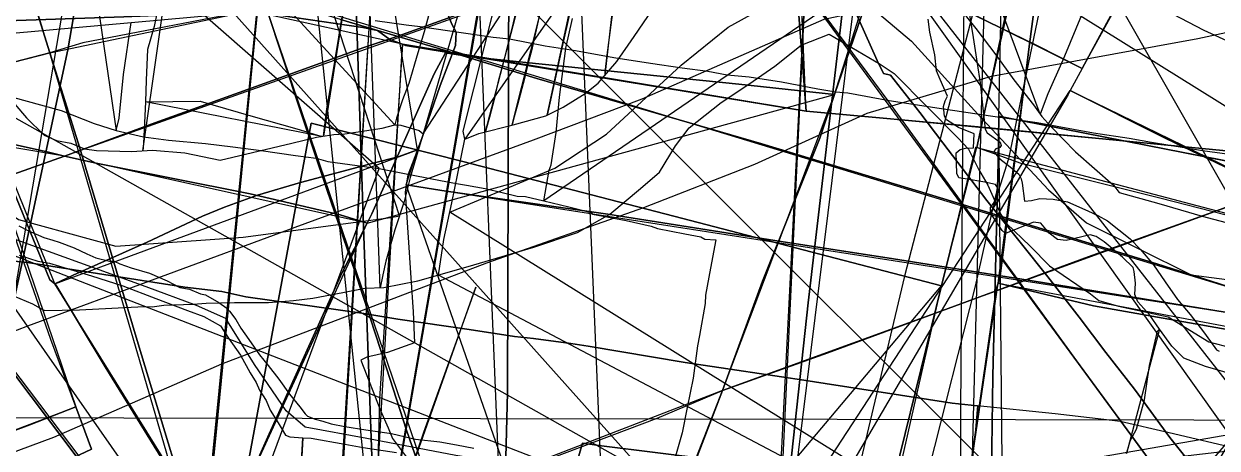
# Model space of a CAD drawing. Extents: x -6790 to 12600, y -1098 to 2171.
# Drawn here: x 172.6 to 294.5, y 325.9 to 369.2 of the extents above; entities that cross this region are included whole.
import ezdxf

# ---------------------------------------------------------------- set-up
doc = ezdxf.new("R2010")
doc.units = 0

msp = doc.modelspace()

# ---------------------------------------------------------------- linework, layer by layer
for points in [[(176.8, 621.35), (124.5, 587.19), (132.3, 497.39), (161.33, 500.87), (161.79, 393.97), (162.14, 309.2), (180.29, 307.51), (183.86, 307.44), (194.41, 309.32), (208.59, 311.94), (207.26, 348.47), (204.83, 421.27), (202.57, 495.93), (172.83, 504.27), (174.37, 546.43), (176.8, 621.35)], [(176.8, 621.35), (174.37, 546.43), (172.83, 504.27), (202.57, 495.93), (204.83, 421.27), (207.26, 348.47), (208.59, 311.94), (176.8, 621.35)], [(176.8, 621.35), (195.16, 616.67), (209.08, 613.34), (209.49, 607.65), (212.14, 557.98), (215.45, 500.95), (223.3, 499.56), (222.81, 464.58), (222.29, 409.28), (222.12, 385.63), (221.95, 331.56), (221.48, 313.01), (219.1, 312.82), (208.59, 311.94), (207.26, 348.47), (204.83, 421.27), (202.57, 495.93), (172.83, 504.27), (174.37, 546.43), (176.8, 621.35)], [(221.48, 313.01), (221.95, 331.56), (222.12, 385.63), (222.29, 409.28), (222.81, 464.58), (223.3, 499.56), (215.45, 500.95), (212.14, 557.98), (209.49, 607.65), (209.08, 613.34), (221.48, 313.01)], [(276.31, 586.16), (272.84, 519.37), (270.15, 464.22), (268.93, 435.31), (268.73, 387.05), (268.45, 356.52), (268.23, 329.7), (268.12, 299.74), (267.65, 270.53), (267.6, 253.73), (276.31, 586.16)], [(280.23, 555.87), (266.62, 485.07), (259.87, 448.66), (254.4, 421.17), (257.88, 385.1), (252.68, 340.69), (248.64, 303.44), (243.89, 262.47), (280.23, 555.87)], [(305.33, 513.36), (304.53, 510.25), (302.3, 499.77), (300.16, 490.38), (297.52, 478.29), (297.26, 477.22), (296.91, 475.96), (296.66, 474.72), (296.34, 473.43), (295.53, 469.77), (293.91, 463.5), (289.51, 444.77), (287.07, 433.68), (279.24, 399.56), (274.28, 376.67), (269.92, 356.55), (305.33, 513.36)], [(200.74, 513.12), (190.89, 513.12), (157.33, 512.88), (156.93, 511.36), (154.43, 496.04), (154, 492.95), (152.21, 482.9), (145.89, 449.45), (142.74, 430.27), (126.61, 362.82), (121.78, 342.18), (122.46, 342.18), (139.27, 341.31), (158.52, 340.51), (171.33, 339.91), (177.04, 366.54), (180.63, 387.38), (185.01, 416.91), (193.74, 468.84), (200.74, 513.12)], [(200.74, 513.12), (193.74, 468.84), (185.01, 416.91), (180.63, 387.38), (177.04, 366.54), (171.33, 339.91), (200.74, 513.12)], [(258.89, 500.82), (256.87, 459.62), (253.77, 402.41), (252.21, 369.35), (251.31, 350.61), (249.68, 316.4), (249.43, 315.13), (258.89, 500.82)], [(272.17, 359.76), (272.56, 379.1), (273.67, 408.31), (275.58, 445.36), (275.98, 455.08), (276.41, 465.82), (280.95, 464.3), (301.94, 456.27), (318.94, 449.5), (333.62, 443.98), (338.41, 442.4), (337.41, 413.16), (336.13, 370.6), (335.55, 347.41), (335.55, 347.26), (319.64, 350.46), (289.43, 356.34), (274.38, 359.31), (272.17, 359.76)], [(321.62, 333.34), (281.81, 340.38), (272.08, 342.7), (272.24, 343.18), (275.27, 367.11), (279.77, 401.1), (280.74, 408.3), (282.74, 423.22), (286.51, 452.1), (286.48, 452.54), (287.18, 452.51), (298.38, 452.05), (323.65, 450.63), (337.38, 450.04), (336.7, 446.86), (330.68, 402.38), (321.62, 333.34)], [(268.15, 442), (261.87, 439.22), (252.11, 434.5), (242.9, 427.7), (237.41, 422.4), (231.23, 414.6), (224.6, 397.92), (218.07, 374.24), (213.34, 357.97), (268.15, 442)], [(217.62, 357.42), (217.44, 358.24), (220.68, 371.07), (224.05, 384.06), (227.4, 396.94), (235.11, 415.1), (239.43, 420.61), (245.63, 426.36), (254.21, 431.74), (262.43, 435.65), (275.77, 440.54), (275.77, 440.54), (217.62, 357.42)], [(136.76, 429.07), (144.35, 427.38), (183.18, 420.48), (210.71, 415.37), (210.29, 408.93), (208.47, 380.28), (203.64, 298.26), (201.86, 271.65), (201.57, 267.29), (192.98, 267.81), (142.63, 273.94), (136.89, 274.64), (136.92, 306.5), (136.92, 332.28), (136.92, 380.95), (136.76, 429.07)], [(315.65, 426.92), (312.71, 421.97), (309.66, 417.15), (309.41, 416.69), (306.18, 410.69), (303.08, 405.45), (299.78, 399.56), (293.91, 389.17), (280.66, 364.64), (279.45, 362.39), (289.13, 357.51), (302.98, 350.89), (308.81, 348.1), (310.05, 349.99), (332.63, 384.7), (347.47, 407.71), (348.48, 409.32), (346.47, 410.52), (333.67, 416.61), (332.21, 416.85), (331.84, 418.86), (326.51, 421.42), (315.65, 426.92)], [(226.33, 412.57), (225.75, 409.89), (219.74, 375.27), (207.26, 302.87), (194.88, 231.14), (172.84, 234.94), (150.07, 238.89), (147.82, 239.23), (148.86, 249.09), (151.73, 272.43), (155.12, 300.84), (158.44, 327.9), (160.5, 344.98), (161.61, 354.36), (162.02, 354.43), (162.22, 355.24), (162.53, 364.49), (164.26, 415.13), (164.31, 416.75), (166.73, 416.68), (179.66, 415.87), (186.03, 415.42), (226.33, 412.57)], [(309.41, 416.69), (306.18, 410.69), (303.08, 405.45), (299.78, 399.56), (293.91, 389.17), (280.66, 364.64), (309.41, 416.69)], [(210.71, 415.37), (210.29, 408.93), (208.47, 380.28), (203.64, 298.26), (201.86, 271.65), (210.71, 415.37)], [(226.33, 412.57), (225.75, 409.89), (219.74, 375.27), (207.26, 302.87), (194.88, 231.14), (226.33, 412.57)], [(226.33, 412.57), (238.91, 411.68), (276.75, 408.7), (280.74, 408.3), (279.77, 401.1), (275.27, 367.11), (272.24, 343.18), (272.08, 342.7), (271.91, 342.21), (268.66, 319.72), (264.72, 292.91), (264.16, 289.86), (251.5, 292.43), (238.34, 224.17), (234.66, 224.6), (206.86, 229.07), (194.88, 231.14), (207.26, 302.87), (219.74, 375.27), (225.75, 409.89), (226.33, 412.57)], [(280.74, 408.3), (279.77, 401.1), (275.27, 367.11), (272.24, 343.18), (272.08, 342.7), (280.74, 408.3)], [(150.17, 405.91), (150.49, 405.63), (151.82, 402.16), (159.05, 384.13), (171.82, 351.4), (175.23, 343.04), (175.72, 342.65), (150.17, 405.91)], [(243.92, 331.76), (248.02, 342.91), (253.86, 357.51), (255.37, 361.96), (258.52, 371.19), (263.11, 386.33), (263.43, 386.44), (309.04, 399.32), (330.67, 405.53), (331.19, 405.58), (330.13, 401.82), (327.38, 391.7), (326.22, 388.38), (322.87, 381.58), (317.82, 370.73), (313.23, 360.92), (310.86, 356.05), (303.09, 353.29), (294.02, 349.97), (281.27, 345.4), (270.87, 341.55), (254.7, 335.61), (243.92, 331.76)], [(243.92, 331.76), (248.02, 342.91), (253.86, 357.51), (255.37, 361.96), (258.52, 371.19), (263.11, 386.33), (263.43, 386.44), (309.04, 399.32), (330.67, 405.53), (331.19, 405.58), (330.13, 401.82), (327.38, 391.7), (326.22, 388.38), (322.87, 381.58), (317.82, 370.73), (313.23, 360.92), (310.86, 356.05), (303.09, 353.29), (294.02, 349.97), (281.27, 345.4), (270.87, 341.55), (254.7, 335.61), (243.92, 331.76)], [(196.01, 370.43), (193.55, 398.69), (200.06, 399.26), (212.85, 400.08), (233.51, 401.24), (249.63, 402.28), (250.68, 402.14), (250.87, 391.41), (251.6, 371.91), (252.46, 360.26), (211.55, 366.99), (211.23, 367.12), (209.93, 367.59), (208.7, 368.49), (207.18, 368.8), (196.01, 370.43)], [(250.68, 402.14), (250.87, 391.41), (251.6, 371.91), (252.46, 360.26), (250.68, 402.14)], [(157.93, 399.41), (172.48, 397.11), (196.68, 393.28), (198.61, 392.91), (192.08, 326.14), (189.25, 298.57), (186.39, 270.21), (169.98, 268.84), (168.92, 268.75), (148.63, 267.73), (145.68, 267.62), (145.81, 273.87), (147.42, 292.94), (150.17, 319.95), (150.13, 321.43), (153.04, 352.22), (157.93, 399.41)], [(198.61, 392.91), (192.08, 326.14), (189.25, 298.57), (186.39, 270.21), (198.61, 392.91)], [(239.85, 389.65), (260.81, 361.34), (280.08, 334.79), (300.88, 306.46), (314.29, 288.72), (321.92, 278.05), (327.97, 269.57), (239.85, 389.65)], [(207.83, 386.51), (207.78, 384.73), (207.63, 383.66), (207.62, 380.97), (207.87, 379.56), (208.55, 376.32), (208.83, 374.96), (208.86, 374.32), (211.98, 373.38), (213.52, 373.28), (214.43, 372.6), (214.9, 371.82), (215.46, 370.78), (215.92, 370.08), (216.27, 369.15), (216.73, 368.32), (216.64, 366.98), (215.09, 362.88), (213.22, 357.49), (212.77, 356.33), (207.83, 386.51)], [(176.72, 355.69), (177.99, 356.14), (185.95, 359.08), (197.11, 363.11), (207.28, 366.77), (210.76, 367.92), (220.86, 371.57), (232.01, 375.43), (241.52, 378.69), (254.01, 383.3), (263.11, 386.33), (176.72, 355.69)], [(207.64, 348.85), (208.12, 349.8), (214.48, 364.08), (215.62, 366.23), (218.03, 365.84), (223.84, 365.24), (245.58, 363.01), (255.37, 361.96), (258.52, 371.19), (263.11, 386.33), (254.01, 383.3), (241.52, 378.69), (232.01, 375.43), (220.86, 371.57), (210.76, 367.92), (207.28, 366.77), (197.11, 363.11), (185.95, 359.08), (177.99, 356.14), (176.72, 355.69), (179.78, 354.98), (195.68, 351.84), (204.88, 349.67), (207.64, 348.85)], [(176.72, 355.69), (177.99, 356.14), (185.95, 359.08), (197.11, 363.11), (207.28, 366.77), (210.76, 367.92), (220.86, 371.57), (232.01, 375.43), (241.52, 378.69), (254.01, 383.3), (263.11, 386.33), (176.72, 355.69)], [(207.64, 348.85), (208.12, 349.8), (214.48, 364.08), (215.62, 366.23), (218.03, 365.84), (223.84, 365.24), (245.58, 363.01), (255.37, 361.96), (258.52, 371.19), (263.11, 386.33), (254.01, 383.3), (241.52, 378.69), (232.01, 375.43), (220.86, 371.57), (210.76, 367.92), (207.28, 366.77), (197.11, 363.11), (185.95, 359.08), (177.99, 356.14), (176.72, 355.69), (179.78, 354.98), (195.68, 351.84), (204.88, 349.67), (207.64, 348.85)], [(263.11, 386.33), (258.52, 371.19), (255.37, 361.96), (263.11, 386.33)], [(263.11, 386.33), (258.52, 371.19), (255.37, 361.96), (263.11, 386.33)], [(90.87, 291.69), (104.99, 298.06), (138.48, 313.19), (175.64, 326.99), (192.78, 334.48), (219.85, 344.77), (235.88, 350.45), (247.24, 354.86), (258.71, 360.06), (271.39, 363.83), (292.47, 367.7), (312.96, 372.11), (328.4, 373.7), (346.02, 377.74), (364.44, 380.82), (370.81, 382.14), (383.13, 384.11), (406.85, 379.91), (443.8, 374.23), (474.53, 369.24), (488.97, 366.86), (506.48, 363.82), (90.87, 291.69)], [(90.87, 291.69), (104.99, 298.06), (138.48, 313.19), (175.64, 326.99), (192.78, 334.48), (219.85, 344.77), (235.88, 350.45), (247.24, 354.86), (258.71, 360.06), (271.39, 363.83), (292.47, 367.7), (312.96, 372.11), (328.4, 373.7), (346.02, 377.74), (364.44, 380.82), (370.81, 382.14), (383.13, 384.11), (406.85, 379.91), (443.8, 374.23), (474.53, 369.24), (488.97, 366.86), (506.48, 363.82), (90.87, 291.69)], [(225.18, 379.11), (224.99, 378.87), (224.39, 375.94), (224.17, 375.11), (224.17, 375.11), (223.03, 371.34), (222.44, 368.86), (221.62, 365.6), (220.97, 363.16), (220.6, 361.46), (220.11, 359.67), (219.81, 358.58), (219.72, 358.17), (225.18, 379.11)], [(171.7, 377.89), (173.49, 371.82), (175.21, 366.21), (171.7, 377.89)], [(297.16, 341.86), (288.28, 344.69), (266.53, 351.33), (247.94, 356.92), (224.96, 363.61), (215.64, 366.47), (204.9, 369.63), (194.11, 372.92), (177.97, 377.91), (176.7, 378.56), (297.16, 341.86)], [(187.86, 378.12), (187.4, 376.31), (186.82, 373.53), (185.87, 368.92), (185.18, 366.56), (185.05, 363.42), (185, 361.23), (184.78, 356.96), (184.73, 356.23), (187.86, 378.12)], [(227.16, 377.67), (225.93, 373.22), (225.03, 369.18), (224.42, 366.42), (224.06, 365.19), (223.7, 363.59), (223, 360.93), (222.59, 359.47), (222.45, 358.87), (227.16, 377.67)], [(229.56, 376.23), (229.13, 374.01), (228.43, 370.77), (227.45, 366.39), (226.66, 362.78), (226.3, 361.08), (226.01, 359.86), (229.56, 376.23)], [(203.16, 357.71), (203.52, 360.51), (203.85, 362.45), (204.33, 365.33), (204.72, 367.81), (205, 369.54), (205.74, 373.22), (205.8, 374.41), (203.16, 357.71)], [(233.09, 374.14), (233.02, 372.47), (232.58, 369.59), (232.1, 365.99), (231.92, 364.26), (231.94, 363.95), (233.09, 374.14)], [(197.31, 370.84), (178.6, 367.24), (175.21, 366.21), (197.31, 370.84)], [(197.31, 370.84), (200.83, 360.28), (203.5, 352.27), (206.39, 343.84), (208.57, 337.18), (211.65, 327.71), (213.92, 321.12), (216.41, 313.36), (216.83, 312.07), (218.02, 308.35), (221.81, 297.41), (226.16, 285.02), (233.75, 263.97), (238.85, 249.35), (197.31, 370.84)], [(280.66, 364.64), (275.97, 367.01), (269.79, 370), (268.29, 370.79), (280.66, 364.64)], [(109.64, 362.68), (139.86, 360.28), (146.54, 359.71), (148.01, 368.55), (155.29, 368.92), (167.79, 369.39), (182.76, 369.91), (196.01, 370.43), (207.18, 368.8), (208.7, 368.49), (209.93, 367.59), (211.23, 367.12), (208.9, 330.91), (208.66, 321.78), (208.5, 315.89), (208.22, 314.63), (208, 314.68), (180.05, 320.72), (162.53, 324.5), (133.88, 330.69), (119.91, 333.55), (104.3, 336.52), (90.6, 339.85), (109.64, 362.68)], [(196.01, 370.43), (182.76, 369.91), (167.79, 369.39), (155.29, 368.92), (148.01, 368.55), (146.54, 359.71), (139.86, 360.28), (109.64, 362.68), (196.01, 370.43)], [(135.36, 313.99), (139.38, 315.64), (155.23, 321.57), (173.18, 328.26), (177.87, 330.08), (175.33, 336.97), (169.16, 354.5), (164.08, 370.36), (161.16, 370.24), (151.17, 369.93), (150.85, 369.92), (144.01, 344.05), (141.03, 332.79), (136, 315.55), (135.36, 313.99)], [(177.87, 330.08), (175.33, 336.97), (169.16, 354.5), (164.08, 370.36), (177.87, 330.08)], [(196.01, 370.43), (207.18, 368.8), (208.7, 368.49), (209.93, 367.59), (211.23, 367.12), (196.01, 370.43)], [(211.23, 367.12), (208.9, 330.91), (208.66, 321.78), (208.5, 315.89), (208.22, 314.63), (211.23, 367.12)], [(310.82, 350.15), (308.56, 350.61), (297.8, 353.74), (297.14, 356.05), (270.41, 358.62), (252.46, 360.26), (211.55, 366.99), (211.23, 367.12), (208.9, 330.91), (208.66, 321.78), (208.5, 315.89), (208.22, 314.63), (214.34, 313.3), (222.48, 311.51), (231.72, 309.54), (242.05, 307.26), (253.9, 304.65), (270.62, 301), (301.17, 294.21), (305.41, 293.25), (305.72, 296.83), (308.74, 326.29), (310.82, 350.15)], [(211.23, 367.12), (211.55, 366.99), (252.46, 360.26), (211.23, 367.12)], [(175.21, 366.21), (160.73, 362.47), (157.96, 361.58), (148.16, 359.27), (175.21, 366.21)], [(175.21, 366.21), (178.28, 356.49), (184.24, 336.5), (190.94, 314.39), (197.18, 294.06), (202.26, 277.8), (211.68, 247), (211.8, 246.31), (211.59, 246.01), (212.14, 243.9), (211.16, 243.15), (175.21, 366.21)], [(207.64, 348.85), (205.08, 343.8), (197.63, 327.31), (191.16, 312.76), (190.24, 311.02), (216.79, 321.19), (237.26, 328.92), (243.92, 331.76), (248.02, 342.91), (253.86, 357.51), (255.37, 361.96), (245.58, 363.01), (223.84, 365.24), (218.03, 365.84), (215.62, 366.23), (214.48, 364.08), (208.12, 349.8), (207.64, 348.85)], [(207.64, 348.85), (205.08, 343.8), (197.63, 327.31), (191.16, 312.76), (190.24, 311.02), (216.79, 321.19), (237.26, 328.92), (243.92, 331.76), (248.02, 342.91), (253.86, 357.51), (255.37, 361.96), (245.58, 363.01), (223.84, 365.24), (218.03, 365.84), (215.62, 366.23), (214.48, 364.08), (208.12, 349.8), (207.64, 348.85)], [(255.37, 361.96), (245.58, 363.01), (223.84, 365.24), (218.03, 365.84), (215.62, 366.23), (214.48, 364.08), (208.12, 349.8), (207.64, 348.85), (255.37, 361.96)], [(255.37, 361.96), (245.58, 363.01), (223.84, 365.24), (218.03, 365.84), (215.62, 366.23), (214.48, 364.08), (208.12, 349.8), (207.64, 348.85), (255.37, 361.96)], [(279.45, 362.39), (279.22, 361.97), (264.29, 336.49), (254.79, 320.27), (252.86, 321.67), (251.36, 318.53), (242.66, 302.94), (249.18, 301.42), (269.07, 296.48), (276.11, 294.61), (278.32, 298.01), (290.15, 317.09), (299.97, 333.63), (307.15, 345.72), (308.58, 347.74), (308.81, 348.1), (302.98, 350.89), (289.13, 357.51), (279.45, 362.39)], [(279.45, 362.39), (279.22, 361.97), (264.29, 336.49), (254.79, 320.27), (252.86, 321.67), (279.45, 362.39)], [(308.81, 348.1), (302.98, 350.89), (289.13, 357.51), (279.45, 362.39), (308.81, 348.1)], [(185, 361.23), (190.58, 361.29), (195.76, 359.8), (200.46, 358.48), (203, 357.69), (185, 361.23)], [(255.37, 361.96), (253.86, 357.51), (248.02, 342.91), (243.92, 331.76), (255.37, 361.96)], [(255.37, 361.96), (253.86, 357.51), (248.02, 342.91), (243.92, 331.76), (255.37, 361.96)], [(252.46, 360.26), (270.41, 358.62), (297.14, 356.05), (252.46, 360.26)], [(272.17, 359.76), (272.07, 355.06), (271.53, 333.22), (271.42, 323.42), (271.22, 321.43), (271.99, 297.38), (273.07, 264.49), (272.17, 359.76)], [(273.07, 264.49), (271.99, 297.38), (271.22, 321.43), (271.42, 323.42), (271.53, 333.22), (272.07, 355.06), (272.17, 359.76), (274.38, 359.31), (289.43, 356.34), (319.64, 350.46), (335.55, 347.26), (334.01, 305.87), (331.5, 267.92), (330.78, 253.48), (329.53, 253.6), (317.14, 254.03), (297.09, 254.65), (281.86, 255.25), (280.82, 255.43), (277.98, 255.93), (273.41, 255.95), (273.31, 257.11), (273.07, 264.49)], [(335.55, 347.26), (319.64, 350.46), (289.43, 356.34), (274.38, 359.31), (272.17, 359.76), (335.55, 347.26)], [(159.64, 358.54), (166.81, 357.92), (175.09, 356.07), (176.72, 355.69), (159.64, 358.54)], [(159.64, 358.54), (161.14, 350.11), (169.38, 353.09), (176.72, 355.69), (175.09, 356.07), (166.81, 357.92), (159.64, 358.54)], [(159.64, 358.54), (166.81, 357.92), (175.09, 356.07), (176.72, 355.69), (159.64, 358.54)], [(159.64, 358.54), (161.14, 350.11), (169.38, 353.09), (176.72, 355.69), (175.09, 356.07), (166.81, 357.92), (159.64, 358.54)], [(266.31, 342.45), (238.97, 349.55), (217.4, 355.14), (201.9, 359.06), (189.76, 293.46), (183.14, 257.74), (179.68, 239.69), (266.31, 342.45)], [(212.77, 356.33), (210.78, 355.62), (208.24, 354.96), (200.83, 352.99), (196.44, 351.71), (193.06, 350.48), (190.81, 349.56), (185.15, 346.88), (177.6, 343.53), (175.72, 342.65), (212.77, 356.33)], [(212.77, 356.33), (211.77, 353.74), (211.61, 352.75), (212.77, 356.33)], [(243.92, 331.76), (254.7, 335.61), (270.87, 341.55), (281.27, 345.4), (294.02, 349.97), (303.09, 353.29), (310.86, 356.05), (243.92, 331.76)], [(243.92, 331.76), (254.7, 335.61), (270.87, 341.55), (281.27, 345.4), (294.02, 349.97), (303.09, 353.29), (310.86, 356.05), (243.92, 331.76)], [(269.92, 356.55), (269.79, 356.6), (266.31, 342.45), (269.92, 356.55)], [(323, 342.56), (288.74, 351.37), (274.42, 354.94), (269.92, 356.55), (323, 342.56)], [(190.24, 311.02), (191.16, 312.76), (197.63, 327.31), (205.08, 343.8), (207.64, 348.85), (204.88, 349.67), (195.68, 351.84), (179.78, 354.98), (176.72, 355.69), (169.38, 353.09), (161.14, 350.11), (158.66, 349.21), (150.08, 346.22), (141.45, 343.33), (132.16, 339.81), (127.07, 338.1), (121.82, 321.78), (120.45, 317.52), (172.55, 312.57), (188.73, 311.08), (190.24, 311.02)], [(190.24, 311.02), (191.16, 312.76), (197.63, 327.31), (205.08, 343.8), (207.64, 348.85), (204.88, 349.67), (195.68, 351.84), (179.78, 354.98), (176.72, 355.69), (169.38, 353.09), (161.14, 350.11), (158.66, 349.21), (150.08, 346.22), (141.45, 343.33), (132.16, 339.81), (127.07, 338.1), (121.82, 321.78), (120.45, 317.52), (172.55, 312.57), (188.73, 311.08), (190.24, 311.02)], [(161.14, 350.11), (169.38, 353.09), (176.72, 355.69), (161.14, 350.11)], [(161.14, 350.11), (169.38, 353.09), (176.72, 355.69), (161.14, 350.11)], [(176.72, 355.69), (179.78, 354.98), (195.68, 351.84), (204.88, 349.67), (207.64, 348.85), (176.72, 355.69)], [(176.72, 355.69), (179.78, 354.98), (195.68, 351.84), (204.88, 349.67), (207.64, 348.85), (176.72, 355.69)], [(211.61, 352.75), (211.5, 352.01), (212.1, 343.27), (212.34, 339.77), (212.46, 336.61), (209.69, 335.62), (207.61, 335.16), (206.97, 334.85), (208.99, 329.71), (209.76, 327.94), (210.22, 326.84), (212.17, 324.25), (213.65, 322.32), (215.08, 320.45), (218.48, 315.95), (220.19, 313.7), (221.47, 312.92), (225.34, 310.06), (226.88, 309.06), (211.61, 352.75)], [(305.63, 338.15), (302.6, 338.56), (288.37, 340.88), (274.29, 343.16), (261.4, 345.2), (249.93, 346.97), (232.21, 349.75), (215.69, 352.11), (211.61, 352.75), (305.63, 338.15)], [(207.64, 348.85), (205.08, 343.8), (197.63, 327.31), (191.16, 312.76), (190.24, 311.02), (207.64, 348.85)], [(207.64, 348.85), (205.08, 343.8), (197.63, 327.31), (191.16, 312.76), (190.24, 311.02), (207.64, 348.85)], [(161.79, 346.69), (162.35, 345.62), (168.59, 337.35), (179.57, 322.83), (182.44, 319.46), (161.79, 346.69)], [(175.72, 342.65), (175.84, 342.55), (180.85, 334.18), (193.92, 313.07), (203.48, 297.84), (208.31, 290.42), (209.22, 288.78), (175.72, 342.65)], [(272.08, 342.7), (271.91, 342.21), (268.66, 319.72), (264.72, 292.91), (272.08, 342.7)], [(272.08, 342.7), (281.81, 340.38), (321.62, 333.34), (336.58, 330.83), (363.11, 326.37), (364.66, 326.09), (356.95, 274.9), (313.5, 283.31), (264.72, 292.91), (268.66, 319.72), (271.91, 342.21), (272.08, 342.7)], [(321.62, 333.34), (281.81, 340.38), (272.08, 342.7), (321.62, 333.34)], [(218.74, 342.29), (213.4, 327.47), (210.75, 319.78), (218.74, 342.29)], [(266.31, 342.45), (259.94, 316.56), (246.23, 262.97), (239.63, 239.89), (235.64, 225.44), (235.98, 215.48), (237.38, 215.02), (266.31, 342.45)], [(285.18, 325.32), (285.62, 326.68), (286.23, 327.81), (287.03, 330.78), (287.55, 334.31), (288.36, 337.81), (288.58, 338.02), (285.18, 325.32)], [(190.24, 311.02), (216.79, 321.19), (237.26, 328.92), (243.92, 331.76), (236.24, 311.71), (229.93, 295.06), (222.62, 276.32), (220, 270.41), (195.62, 277.28), (172.37, 283.58), (150.7, 289.91), (147.27, 291.17), (162, 298.07), (181.06, 306.87), (190.24, 311.02)], [(190.24, 311.02), (216.79, 321.19), (237.26, 328.92), (243.92, 331.76), (236.24, 311.71), (229.93, 295.06), (222.62, 276.32), (220, 270.41), (195.62, 277.28), (172.37, 283.58), (150.7, 289.91), (147.27, 291.17), (162, 298.07), (181.06, 306.87), (190.24, 311.02)], [(190.24, 311.02), (216.79, 321.19), (237.26, 328.92), (243.92, 331.76), (190.24, 311.02)], [(190.24, 311.02), (216.79, 321.19), (237.26, 328.92), (243.92, 331.76), (190.24, 311.02)], [(243.92, 331.76), (236.24, 311.71), (229.93, 295.06), (222.62, 276.32), (220, 270.41), (243.92, 331.76)], [(243.92, 331.76), (236.24, 311.71), (229.93, 295.06), (222.62, 276.32), (220, 270.41), (243.92, 331.76)], [(71.98, 280.14), (70.54, 286.77), (89.4, 294.75), (107.31, 303.5), (111.2, 304.81), (130.08, 311.82), (133.12, 313.07), (135.36, 313.99), (139.38, 315.64), (155.23, 321.57), (173.18, 328.26), (177.87, 330.08), (179.46, 325.76), (161.88, 317.48), (159.95, 316.72), (143.92, 310.99), (133.24, 307.08), (124.52, 304.09), (110.7, 299.28), (107.59, 297.83), (101.9, 294.93), (93.02, 290.24), (71.98, 280.14)], [(109.88, 329.06), (129.25, 329.39), (148.46, 327.44), (158.25, 326.23), (169.08, 324.52), (190.04, 322.23), (216.49, 321.39), (232.66, 320.78), (236.68, 320.61), (240.32, 320.72), (252.78, 320.72), (274.19, 320.91), (299.4, 321.24), (313.92, 321.46), (329.59, 322.42), (349.39, 323.73), (367.05, 325.01), (383.97, 325.42), (401.91, 326.27), (419.98, 327.15), (437.21, 328.19), (451.65, 328.6), (456.02, 328.4), (109.88, 329.06)], [(177.87, 330.08), (173.18, 328.26), (155.23, 321.57), (139.38, 315.64), (135.36, 313.99), (177.87, 330.08)]]:
    msp.add_lwpolyline(points, close=True)
for points in [[(273.01, 566.77), (271.24, 558.74), (267.27, 540.29), (259.55, 503.56), (258.89, 500.82), (256.87, 459.62), (253.77, 402.41), (252.21, 369.35), (251.31, 350.61), (249.68, 316.4), (249.43, 315.13), (221.48, 313.01), (221.95, 331.56), (222.12, 385.63), (222.29, 409.28), (222.81, 464.58), (223.3, 499.56), (215.45, 500.95), (212.14, 557.98), (209.49, 607.65)], [(170.46, 362.37), (172.83, 359.59), (174.62, 357.81), (175.89, 357.28), (177.36, 357), (178.77, 356.43), (179.97, 356.26), (183.54, 356.16), (185.71, 356.29), (189.02, 356.02), (192.61, 355.27), (199.92, 356.99), (202.44, 357.6), (204.23, 357.89), (205.34, 357.97), (209.16, 358.54), (210.47, 358.86), (211.07, 358.83), (212.95, 358.31), (213.34, 357.97), (212.62, 355.58), (212.03, 353.49), (211.4, 351.05), (210.47, 348.14), (209.55, 344.97), (209.22, 343.56), (208.97, 342.24), (200.71, 569.1)], [(295.53, 254.35), (282.99, 256.27), (282.99, 256.27), (275.18, 257.41), (243.89, 262.47), (248.64, 303.44), (252.68, 340.69), (257.88, 385.1), (254.4, 421.17), (259.87, 448.66), (266.62, 485.07), (280.23, 555.87), (288.74, 549.56), (289.13, 549.08), (291.65, 548.34), (311.75, 543.99)], [(516.56, 78.96), (56.4, 538.37)], [(296.41, 463.66), (291.42, 441.41), (289.12, 433.64), (287.15, 425.17), (286.66, 420.9), (283.31, 405.17), (278.24, 380.02), (273.15, 355.4), (271.47, 350.13), (269.74, 342.41), (265, 323.74), (259.8, 300.5), (254.1, 277.97), (460.99, 520.3)], [(352.42, 259.9), (152.91, 514.69)], [(160.45, 371.02), (160.89, 364.52), (162.26, 360.03), (167.71, 352.09), (172.01, 349.22), (181.95, 346.5), (194.97, 347.41), (210.05, 349.43), (210.94, 349.6), (157.25, 514.13)], [(269.47, 370.14), (262.53, 343.43), (256.47, 317.89), (245.42, 273.55), (238.81, 247.23), (235.87, 235.52), (235.26, 231.25), (235.16, 228.09), (235.64, 225.44), (223.7, 509.6)], [(315.84, 481.48), (286.98, 491.18), (261.79, 499.71), (258.89, 500.82), (256.87, 459.62), (253.77, 402.41), (252.21, 369.35), (251.31, 350.61), (249.68, 316.4), (249.43, 315.13), (249.43, 315.13), (287.99, 318.31), (288.09, 318.32), (290.99, 319.11), (309.43, 325.58)], [(93.58, 482.58), (238.15, 320.91), (238.15, 320.91), (229.29, 322.87), (224.86, 323.85), (216.68, 325.13), (207.59, 326.84), (201.31, 328.02), (199.34, 329.66), (196.13, 334.39), (193.18, 339.1), (190.18, 340.42), (185.07, 342.34), (175.07, 345.94), (169.75, 347.86), (167.83, 349.88), (165.26, 356.22), (162.55, 362), (159.25, 366.45), (155.23, 371.26)], [(223.15, 478.29), (308.3, 329.47)], [(323, 342.56), (288.74, 351.37), (274.42, 354.94), (269.92, 356.55), (274.28, 376.67), (279.24, 399.56), (287.07, 433.68), (289.51, 444.77), (293.91, 463.5), (295.53, 469.77)], [(157.48, 370.6), (159.57, 368.21), (159.88, 367.63), (160.9, 366.29), (163.02, 364.26), (166.74, 363), (172.52, 361.41), (176.37, 360.34), (179.73, 359), (182, 358.29), (184.79, 357.66), (187.35, 357.31), (191.12, 356.97), (193.92, 356.64), (196.8, 356.24), (200.31, 355.75), (202.43, 355.46), (203.61, 355.13), (206.6, 354.71), (208.85, 354.4), (108.53, 442.24)], [(171.81, 427.93), (182, 358.29), (182, 358.29), (182.3, 359.57), (182.73, 364), (183.51, 369.34)], [(214.03, 370.53), (213.46, 368.36), (212.81, 366.23), (211.87, 363.11), (211.25, 361.43), (210.62, 359.55), (210.47, 358.86), (162.67, 410.86)], [(79.62, 408.11), (79.13, 363.81), (86.77, 363.12), (108.13, 362.38), (127.11, 361.56), (130.6, 362.85), (143.88, 368.03), (156.85, 373.22), (157.87, 368.47), (159.64, 358.54), (166.81, 357.92), (175.09, 356.07), (176.72, 355.69), (177.99, 356.14), (185.95, 359.08), (197.11, 363.11), (207.28, 366.77), (210.76, 367.92), (220.86, 371.57)], [(79.62, 408.11), (79.13, 363.81), (86.77, 363.12), (108.13, 362.38), (127.11, 361.56), (130.6, 362.85), (143.88, 368.03), (156.85, 373.22), (157.87, 368.47), (159.64, 358.54), (166.81, 357.92), (175.09, 356.07), (176.72, 355.69), (177.99, 356.14), (185.95, 359.08), (197.11, 363.11), (207.28, 366.77), (210.76, 367.92), (220.86, 371.57)], [(436.53, 272.85), (257.45, 384.36), (257.45, 384.36), (264.42, 384.97), (270.8, 386.85), (274.78, 388.88), (277.94, 390.7), (285.82, 396.15), (290.56, 399.27), (296.45, 404.38)], [(297.14, 356.05), (270.41, 358.62), (252.46, 360.26), (251.6, 371.91), (250.87, 391.41), (250.68, 402.14), (266.55, 399.99), (285.48, 397.56), (299.93, 395.43)], [(335.42, 271.59), (244.46, 399.12), (244.46, 399.12), (245.14, 398.12), (248.9, 389.73), (249.74, 387.84), (251.99, 382.94), (253.35, 379.9), (254.96, 376.12), (259.71, 365.44), (260.38, 364.13), (261.09, 363.96), (264.1, 360.14), (266.43, 357.04), (270.92, 351.16), (274.34, 346.89), (277.15, 343.36), (280.36, 339.24), (283.07, 335.63), (286, 331.88), (289.62, 326.96), (292.78, 323.02), (295.16, 320.1)], [(280.78, 370.47), (278.69, 365.48), (277.16, 362.05), (276.36, 359.98), (262.05, 398.52)], [(146.37, 394.56), (159.27, 365.45), (166.35, 349.38), (171.33, 340.56), (182.49, 324.57), (195.84, 304.06), (209.11, 282.72), (222.23, 268.54), (239.64, 249.06), (248.92, 239.04), (252.77, 232.06), (260.67, 214.26), (267.16, 193.53), (273.02, 181.22), (279.87, 175.93), (302.29, 163.74)], [(257.88, 385.1), (252.68, 340.69), (248.64, 303.44), (243.89, 262.47), (230.9, 264.72), (226.73, 265.55), (226.24, 265.65), (204.25, 268.2), (196.72, 269.14), (193.15, 269.43), (186.39, 270.21), (189.25, 298.57), (192.08, 326.14), (198.61, 392.91)], [(269.79, 370), (275.97, 367.01), (280.66, 364.64), (293.91, 389.17)], [(180.63, 387.38), (177.04, 366.54), (171.33, 339.91), (171.33, 339.91), (162.38, 308.58), (154.88, 281.6), (146.7, 251.73), (179.68, 239.69), (183.14, 257.74), (189.76, 293.46), (201.9, 359.06), (217.4, 355.14), (238.97, 349.55), (266.31, 342.45), (269.79, 356.6), (269.92, 356.55), (274.28, 376.67)], [(159.05, 384.13), (171.82, 351.4), (175.23, 343.04), (175.72, 342.65), (177.6, 343.53), (185.15, 346.88), (190.81, 349.56), (193.06, 350.48), (196.44, 351.71), (200.83, 352.99), (208.24, 354.96), (210.78, 355.62), (212.77, 356.33), (212.77, 356.33), (213.22, 357.49), (215.09, 362.88), (216.64, 366.98), (216.73, 368.32), (216.27, 369.15), (215.92, 370.08)], [(255.12, 238.9), (251.09, 242.77), (250.31, 243.57), (249.89, 243.99), (246.68, 247.58), (229.71, 266.27), (214.02, 283.38), (209.31, 288.62), (209.22, 288.78), (208.31, 290.42), (203.48, 297.84), (193.92, 313.07), (180.85, 334.18), (175.84, 342.55), (175.72, 342.65), (175.23, 343.04), (171.82, 351.4), (159.05, 384.13)], [(208.47, 380.28), (203.64, 298.26), (201.86, 271.65), (201.57, 267.29), (223.67, 265.97), (259.29, 264.32), (259.78, 263.73), (266.55, 255.08), (274.2, 245.26), (273.47, 252.96), (273.41, 255.95), (273.31, 257.11), (273.07, 264.49), (271.99, 297.38), (271.22, 321.43), (271.42, 323.42), (271.53, 333.22), (272.07, 355.06), (272.17, 359.76), (272.56, 379.1)], [(559.3, 356.17), (85.19, 301.13), (85.19, 301.13), (100.69, 307.61), (132.22, 322.73), (156.05, 331.81), (172.98, 338.34), (200.26, 348.42), (224.63, 357.34), (235.72, 361.53), (254.3, 369.66), (269.32, 372.89), (290.13, 376.34), (302.18, 379)], [(559.3, 356.17), (85.19, 301.13), (85.19, 301.13), (100.69, 307.61), (132.22, 322.73), (156.05, 331.81), (172.98, 338.34), (200.26, 348.42), (224.63, 357.34), (235.72, 361.53), (254.3, 369.66), (269.32, 372.89), (290.13, 376.34), (302.18, 379)], [(265.16, 378.14), (225.66, 351.11), (225.66, 351.11), (226.23, 354.24), (226.43, 354.8), (226.93, 358.09), (227.26, 361.71), (227.91, 366.69), (228.59, 369.72)], [(295.16, 320.1), (292.78, 323.02), (289.62, 326.96), (286, 331.88), (283.07, 335.63), (280.36, 339.24), (277.15, 343.36), (274.34, 346.89), (270.92, 351.16), (266.43, 357.04), (264.1, 360.14), (261.09, 363.96), (260.38, 364.13), (259.71, 365.44), (254.96, 376.12)], [(355.61, 263.12), (216.08, 349.95), (216.08, 349.95), (226.79, 354.44), (232.07, 357.93), (239.69, 364.97), (244.51, 368.83), (252.23, 373.13), (254.56, 374.78), (263.24, 367.43), (270, 359.95), (277.22, 352.23), (281.12, 348.86), (291.8, 343.57), (301.94, 342.22)], [(213.11, 232.87), (211.07, 240.32), (210.22, 242.41), (211.16, 243.15), (212.14, 243.9), (211.59, 246.01), (211.8, 246.31), (211.68, 247), (202.26, 277.8), (197.18, 294.06), (190.94, 314.39), (184.24, 336.5), (178.28, 356.49), (175.21, 366.21), (173.49, 371.82)], [(173.49, 371.82), (175.21, 366.21), (178.28, 356.49), (184.24, 336.5), (190.94, 314.39)], [(213.92, 321.12), (211.65, 327.71), (208.57, 337.18), (206.39, 343.84), (203.5, 352.27), (200.83, 360.28), (197.31, 370.84)], [(197.31, 370.84), (200.83, 360.28), (203.5, 352.27), (206.39, 343.84), (208.57, 337.18), (211.65, 327.71), (213.92, 321.12), (216.41, 313.36), (216.83, 312.07), (218.02, 308.35), (221.81, 297.41), (226.16, 285.02), (233.75, 263.97), (238.85, 249.35), (251.98, 252.3), (301.32, 263.66)], [(359.16, 267.41), (214.9, 343.54), (214.9, 343.54), (215.46, 347.18), (216.29, 350.9), (216.88, 353.91), (217.62, 357.42), (219.04, 357.99), (222.54, 358.89), (225.89, 359.8), (227.66, 360.69), (229.9, 362.09), (231.23, 363.12), (233.13, 365.35), (234.92, 367.89), (236.8, 370.7)], [(267.93, 371.05), (269.82, 368.71), (271.84, 366.03), (273.7, 363.47), (275.7, 360.9), (276.53, 359.74), (277.47, 358.69), (279.99, 356.13), (283.85, 352.71), (284.46, 351.98), (288.51, 350.83), (292.94, 349.54), (292.94, 349.54), (295.89, 348.77)], [(269.03, 370.97), (269.52, 367.78), (269.93, 365.14), (270.23, 363.16), (270.52, 360.56), (270.76, 358.43), (270.96, 358.06), (272.3, 357.12), (272.4, 356.78), (272.27, 356.57), (271.84, 356.42), (271.67, 356.22), (271.78, 355.94), (272.25, 355.42), (273.32, 354.6), (274.18, 353.84), (274.44, 353.36), (274.54, 352.91), (274.76, 351.09), (275.49, 351.15), (276.35, 351.34), (277.72, 351.29), (279.16, 351), (281.26, 350.09), (282.25, 349.63), (283.26, 349.06), (285.57, 347.25), (286.63, 346.16), (287.94, 344.57), (289.13, 342.85), (290.39, 341.05), (291.69, 339.51), (293.05, 337.75), (294.22, 336.13), (294.38, 335.91), (294.67, 335.75)], [(289.1, 370.6), (293.08, 368.54), (298.49, 366.09)], [(204.9, 369.63), (215.64, 366.47), (224.96, 363.61), (247.94, 356.92), (266.53, 351.33), (288.28, 344.69), (297.16, 341.86)], [(297.16, 341.86), (288.28, 344.69), (266.53, 351.33), (247.94, 356.92), (224.96, 363.61), (215.64, 366.47), (204.9, 369.63)], [(208.43, 369.52), (211.63, 369.08), (213.05, 368.91), (220.5, 367.81), (222.18, 367.64), (225.81, 366.95), (228.91, 366.48), (232.83, 365.76), (236.56, 365.16), (239.82, 364.68), (242.44, 364.37), (244.4, 363.99), (246.65, 363.78), (249.97, 363.25), (253.68, 362.56), (255.51, 362.25), (256.72, 362.15), (260.95, 361.35), (266.06, 360.59), (271.3, 359.78), (276.06, 359.1), (281.83, 358.05), (285.47, 357.52), (287.74, 357.1), (292.96, 356.26), (297.73, 355.61)], [(208.43, 369.52), (211.63, 369.08), (213.05, 368.91), (220.5, 367.81), (222.18, 367.64), (225.81, 366.95), (228.91, 366.48), (232.83, 365.76), (236.56, 365.16), (239.82, 364.68), (242.44, 364.37), (244.4, 363.99), (246.65, 363.78), (249.97, 363.25), (253.68, 362.56), (255.51, 362.25), (256.72, 362.15), (260.95, 361.35), (266.06, 360.59), (271.3, 359.78), (276.06, 359.1), (281.83, 358.05), (285.47, 357.52), (287.74, 357.1), (292.96, 356.26), (297.73, 355.61)], [(215.92, 370.08), (216.27, 369.15), (216.73, 368.32), (216.64, 366.98), (215.09, 362.88), (213.22, 357.49), (212.77, 356.33), (211.77, 353.74), (211.61, 352.75), (215.69, 352.11), (232.21, 349.75), (249.93, 346.97), (261.4, 345.2), (274.29, 343.16), (288.37, 340.88), (302.6, 338.56)], [(269.79, 370), (275.97, 367.01), (280.66, 364.64), (279.45, 362.39), (279.22, 361.97), (264.29, 336.49), (254.79, 320.27)], [(296.2, 333.36), (293.26, 334.2), (291.05, 335.04), (289.82, 336.27), (288.58, 338.02), (287.57, 339.44), (286.34, 340.79), (286.06, 341.56), (286.11, 342.72), (285.98, 343.89), (285.89, 344.31), (284.8, 345.36), (282.91, 346.93), (282.08, 347.47), (281.49, 347.66), (280.78, 347.48), (279.78, 347.23), (279.04, 347.05), (278.16, 347.18), (277.28, 347.83), (276.43, 348.85), (275.69, 348.92), (274.1, 348.29), (272.84, 347.79), (272.49, 348.08), (271.4, 349.73), (271.31, 349.86), (271.3, 350.42), (271.69, 350.94), (271.9, 351.87), (272.03, 352.49), (271.8, 352.78), (270.73, 353.03), (268.71, 353.35), (268.07, 353.45), (267.86, 353.89), (267.79, 356.02), (268.2, 356.34), (268.75, 356.5), (269.58, 356.51), (269.63, 357.95), (268.03, 358.6), (266.8, 359.38), (266.6, 359.77), (266.5, 360.76), (266.67, 361.34), (266.92, 361.81), (266.16, 363.52), (265.8, 364.38), (265.61, 366.03), (265.09, 368.32), (264.94, 369.67)], [(151.95, 369.3), (155.62, 362.2), (156.86, 359.81), (157.01, 358.63), (157.1, 357.97), (158.05, 354.68), (158.97, 353.08), (159.9, 351.48), (160.34, 350.23), (160.79, 348.99), (161.79, 346.69), (162.35, 345.62), (168.59, 337.35), (179.57, 322.83), (182.44, 319.46), (182.97, 318.84), (185.79, 314.44), (190.37, 307.11), (202.02, 289.03), (208.64, 278.58), (210.82, 276.53), (221.56, 264.72), (234.08, 251.24), (246.71, 237.6)], [(169.54, 342.23), (173.43, 340.59), (174.46, 340.01), (174.69, 339.93), (178.23, 339.98), (184.85, 340.33), (185.68, 340.3), (186.87, 340.46), (189.87, 340.58), (191.18, 340.68), (194.07, 340.74), (197.56, 340.73), (200.11, 340.95), (202.08, 341.17), (205.14, 341.75), (207.38, 342.19), (209.33, 342.25), (212.8, 342.95), (217.94, 344.4), (224.64, 346.39), (229.13, 347.88), (232.41, 349.75), (235.54, 352.39), (237.49, 354.05), (239.13, 356.74), (240.52, 358.57), (243.8, 361.17), (246.63, 363.04), (249.27, 364.87), (251.95, 367), (254.82, 368.14), (260.02, 365.06), (261.46, 364.12), (264.9, 360.66), (267.98, 357.55), (269.04, 356.38), (270.06, 354.34), (271.02, 352.72), (272.36, 349.73), (272.94, 348.79), (275.37, 346.5), (277.32, 344.49), (281.53, 341.62), (282.37, 340.93), (284.39, 340.35), (289.45, 339.27), (293.61, 336.73), (297.51, 335.71)], [(238.4, 322.03), (162.6, 364.67)], [(235.64, 225.44), (239.63, 239.89), (246.23, 262.97), (259.94, 316.56), (266.31, 342.45), (238.97, 349.55), (217.4, 355.14), (201.9, 359.06), (189.76, 293.46), (183.14, 257.74), (179.68, 239.69), (181.37, 239.13)], [(193.92, 313.07), (180.85, 334.18), (175.84, 342.55), (175.72, 342.65), (177.6, 343.53), (185.15, 346.88), (190.81, 349.56), (193.06, 350.48), (196.44, 351.71), (200.83, 352.99), (208.24, 354.96), (210.78, 355.62), (212.77, 356.33), (212.77, 356.33), (211.77, 353.74), (211.61, 352.75), (211.5, 352.01), (212.1, 343.27), (212.34, 339.77), (212.46, 336.61), (209.69, 335.62), (207.61, 335.16), (206.97, 334.85), (208.99, 329.71), (209.76, 327.94), (210.22, 326.84), (212.17, 324.25)], [(323, 342.56), (288.74, 351.37), (274.42, 354.94), (269.92, 356.55), (269.79, 356.6), (266.31, 342.45), (259.94, 316.56), (246.23, 262.97), (239.63, 239.89), (235.64, 225.44), (235.98, 215.48), (237.38, 215.02), (237.38, 215.02), (255.56, 204.83), (257, 204.12), (253.9, 195.08), (269.94, 185.08), (266.01, 165.28), (265.65, 163.72), (260.01, 129.49), (258.88, 121.16), (258.35, 119.99), (253.7, 92.5)], [(161.88, 317.48), (179.46, 325.76), (177.87, 330.08), (175.33, 336.97), (169.16, 354.5)], [(166.12, 239.09), (208.85, 354.4), (208.85, 354.4), (211.09, 353.99), (215.11, 353.18), (216.77, 352.87), (217.76, 352.72), (219.7, 352.38), (221.41, 351.95), (222.95, 351.6), (223.8, 351.56), (225.66, 351.11), (228.24, 350.51), (230.5, 349.91), (230.66, 349.76), (234.07, 349.1), (236.65, 348.53), (237.28, 348.29), (240.08, 347.75), (241.72, 347.43), (242.12, 347.2), (243.23, 347.15), (242.69, 344.23), (242.19, 341.5), (242.17, 340.63), (241.57, 337.37), (241.38, 336.32), (240.92, 333.01), (240.32, 330), (239.8, 327.43), (239.06, 324.8)], [(302.6, 338.56), (288.37, 340.88), (274.29, 343.16), (261.4, 345.2), (249.93, 346.97), (232.21, 349.75), (215.69, 352.11), (211.61, 352.75), (211.5, 352.01), (212.1, 343.27), (212.34, 339.77), (212.46, 336.61), (209.69, 335.62), (207.61, 335.16), (206.97, 334.85), (208.99, 329.71), (209.76, 327.94), (210.22, 326.84), (212.17, 324.25)], [(303.09, 353.29), (294.02, 349.97), (281.27, 345.4), (270.87, 341.55), (254.7, 335.61), (243.92, 331.76), (236.24, 311.71)], [(303.09, 353.29), (294.02, 349.97), (281.27, 345.4), (270.87, 341.55), (254.7, 335.61), (243.92, 331.76), (236.24, 311.71)], [(178.02, 228.53), (178.7, 244.73), (179.41, 262.49), (180.51, 283.24), (182.44, 319.46), (179.57, 322.83), (168.59, 337.35), (162.35, 345.62), (161.79, 346.69), (160.79, 348.99), (160.34, 350.23), (158.39, 342.76), (155.11, 328.69), (154.25, 311.9), (152.6, 275.78), (150.79, 242.67), (148.98, 212.64)], [(172.05, 348.57), (173.03, 348.06), (174.05, 347.62), (174.61, 347.38), (175.53, 347.09), (176.17, 346.89), (177.7, 346.32), (179, 345.71), (179.91, 345.28), (181.32, 344.94), (181.8, 344.94), (182.35, 344.67), (183.52, 344.27), (185.4, 343.72), (187.21, 342.95), (188.49, 342.27), (189.49, 342.11), (190.62, 341.62), (191.13, 341.52), (192.49, 340.75), (193.31, 340.16), (193.58, 339.85), (194.23, 338.99), (194.73, 338.1), (195.53, 336.94), (196.64, 335.39), (197.5, 334.3), (198.62, 332.92), (199.71, 331.38), (200.75, 330.08), (201.29, 329.37), (201.55, 329.12), (202.33, 328.81), (203.11, 328.61), (203.96, 328.35), (205.34, 328.07), (207.49, 327.72), (210.1, 327.36), (212.12, 326.88), (212.56, 326.78), (215.05, 326.51), (216.76, 326.21), (218.51, 325.86)], [(237.72, 319.83), (167.95, 346.89)], [(296.8, 325.74), (289.55, 327.43), (284.55, 328.6), (282.88, 328.79), (277.92, 329.37), (269.97, 330.17), (267.38, 330.46), (254.43, 332.46), (252.24, 332.79), (245.4, 333.81), (240.13, 334.6), (230.22, 336.27), (228.44, 336.54), (224.62, 337.07), (222.69, 337.26), (218.04, 337.97), (210.77, 339.02), (207.08, 339.63), (202.71, 340.26), (195.24, 341.31), (192.79, 341.86), (189.01, 342.31), (180.73, 343.59), (172.93, 344.82), (169.87, 345.11)], [(169.87, 345.11), (172.93, 344.82), (180.73, 343.59), (189.01, 342.31), (192.79, 341.86), (195.24, 341.31), (202.71, 340.26), (207.08, 339.63), (210.77, 339.02), (218.04, 337.97), (222.69, 337.26), (224.62, 337.07), (228.44, 336.54), (230.22, 336.27), (240.13, 334.6), (245.4, 333.81), (252.24, 332.79), (254.43, 332.46), (267.38, 330.46), (269.97, 330.17), (269.72, 327.35), (268.81, 319.1)], [(172.08, 345.57), (173.14, 345.22), (174, 344.95), (175.17, 344.74), (179.48, 343.47), (182.66, 342.44), (186.04, 341.16), (189.28, 339.93), (190.94, 339.3), (192.64, 338.34), (193.48, 337.1), (194.68, 335.36), (195.67, 333.54), (196.28, 332.56), (196.63, 331.77), (197.32, 330.74), (197.73, 329.73), (198.55, 328.46), (199.29, 327.18), (199.72, 327.01), (201.06, 326.92), (201.92, 326.87), (205.34, 326.27), (207.21, 325.94), (210.64, 325.42)], [(296.8, 325.74), (289.55, 327.43), (284.55, 328.6), (282.88, 328.79), (277.92, 329.37), (269.97, 330.17), (269.72, 327.35), (268.81, 319.1), (267.86, 310.6), (266.41, 299.24), (265.79, 294.93), (266.26, 294.87), (268.06, 294.63), (273.95, 293.72), (281.63, 292.32), (287.32, 291.25), (290.8, 290.71), (294.01, 290.25), (299.83, 289.32)], [(196.05, 239.3), (201.06, 326.92), (201.06, 326.92), (200.88, 323.72)], [(159.95, 316.72), (252.86, 321.67), (252.86, 321.67), (250.49, 322.22), (249.16, 322.41), (247.93, 322.83), (245.95, 324.36), (242.52, 324.75), (231.55, 326.1), (229.62, 326.38), (225.26, 311.36), (223.37, 305.31), (212.65, 308.03), (211.73, 308.18), (211.59, 309.54), (209.17, 310.32), (197.63, 313.51), (192.4, 298.53), (192.39, 296.87), (187.77, 297.61), (176.62, 297.67), (174.98, 304.99), (174.6, 306.14), (171.49, 304.87)], [(242.52, 324.75), (231.55, 326.1), (229.62, 326.38), (225.26, 311.36)], [(225.26, 311.36), (229.62, 326.38), (231.55, 326.1), (242.52, 324.75)]]:
    msp.add_lwpolyline(points)

doc.saveas('drawing.dxf')
